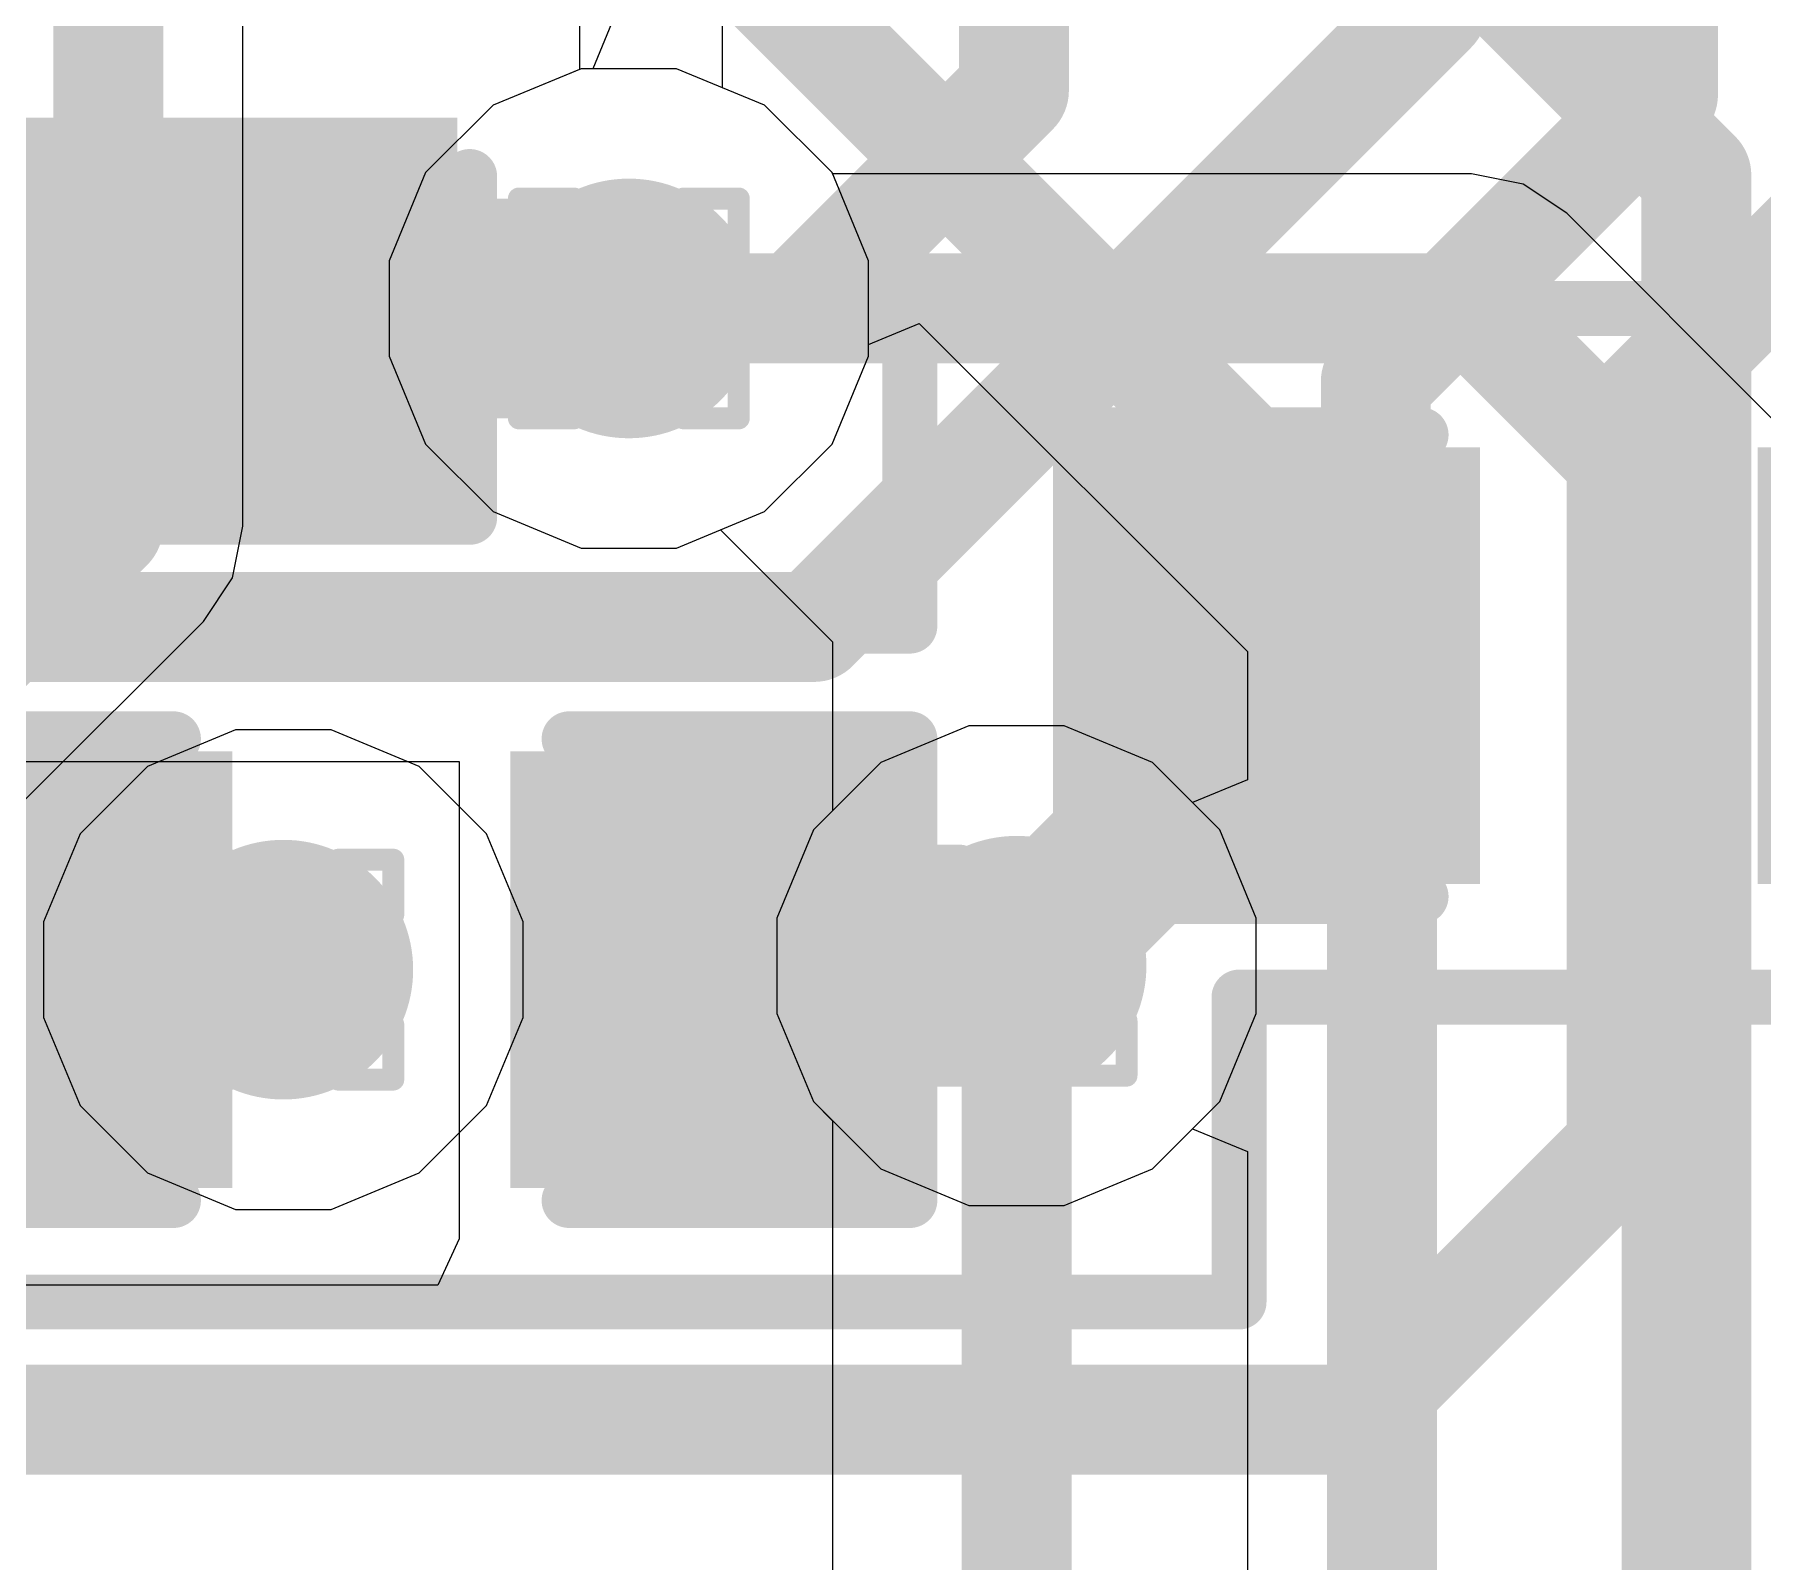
# Model space of a CAD drawing. Header units: inches. Extents: x -6 to 328, y -6 to 90.
# Drawn here: x 11.785 to 15.778, y 17.693 to 21.222 of the extents above; entities that cross this region are included whole.
import ezdxf

# ---------------------------------------------------------------- set-up
doc = ezdxf.new("R2010")
doc.units = ezdxf.units.IN
for name, color, linetype in [('Bottom Layer', 5, 'Continuous'), ('Bottom Overlay', 54, 'Continuous'), ('Bottom Paste', 16, 'Continuous'), ('Bottom Solder', 6, 'Continuous'), ('Drill Drawing', 1, 'Continuous'), ('GND', 76, 'Continuous'), ('PWR', 16, 'Continuous'), ('Top Layer', 1, 'Continuous'), ('Via Holes', 16, 'Continuous')]:
    doc.layers.add(name, color=color, linetype=linetype)

# ---------------------------------------------------------------- blocks, each defined once
blk = doc.blocks.new('C___0603_B_74')
at = {"layer": 'Bottom Layer'}
for points in [[(-1.143, -0.4445), (-1.143, 0.4445), (-0.381, 0.4445), (-0.381, -0.4445)], [(0.381, -0.4445), (0.381, 0.4445), (1.143, 0.4445), (1.143, -0.4445)]]:
    blk.add_hatch(color=5, dxfattribs=at).paths.add_polyline_path(points)
at = {"layer": 'Bottom Paste'}
for points in [[(-1.143, -0.4445), (-1.143, 0.4445), (-0.381, 0.4445), (-0.381, -0.4445)], [(0.381, -0.4445), (0.381, 0.4445), (1.143, 0.4445), (1.143, -0.4445)]]:
    blk.add_hatch(color=16, dxfattribs=at).paths.add_polyline_path(points)
at = {"layer": 'Bottom Solder'}
for points in [[(-1.203, -0.5045), (-1.203, 0.5045), (-0.321, 0.5045), (-0.321, -0.5045)], [(0.321, -0.5045), (0.321, 0.5045), (1.203, 0.5045), (1.203, -0.5045)]]:
    blk.add_hatch(color=6, dxfattribs=at).paths.add_polyline_path(points)
at = {"layer": 'Bottom Overlay'}
for points in [[(-0.4572, 0.5334, 0.127, 0.127, 0), (-1.2446, 0.5334, 0.127, 0.127, 0)], [(-1.2446, 0.5334, 0.127, 0.127, 0), (-1.2446, -0.5334, 0.127, 0.127, 0)], [(1.2446, 0.5334, 0.127, 0.127, 0), (0.4572, 0.5334, 0.127, 0.127, 0)], [(1.2446, 0.5334, 0.127, 0.127, 0), (1.2446, -0.5334, 0.127, 0.127, 0)], [(-0.4572, -0.5334, 0.127, 0.127, 0), (-1.2446, -0.5334, 0.127, 0.127, 0)], [(1.2446, -0.5334, 0.127, 0.127, 0), (0.4572, -0.5334, 0.127, 0.127, 0)]]:
    blk.add_lwpolyline(points, format="xyseb", dxfattribs=at)
for points in [[(-1.2764, 0.5334, 0.0635, 0.0635, 1), (-1.2128, 0.5334, 0.0635, 0.0635, 1)], [(-1.2764, 0.5334, 0.0635, 0.0635, 1), (-1.2128, 0.5334, 0.0635, 0.0635, 1)], [(-0.4889, 0.5334, 0.0635, 0.0635, 1), (-0.4254, 0.5334, 0.0635, 0.0635, 1)], [(0.4254, 0.5334, 0.0635, 0.0635, 1), (0.4889, 0.5334, 0.0635, 0.0635, 1)], [(1.2128, 0.5334, 0.0635, 0.0635, 1), (1.2764, 0.5334, 0.0635, 0.0635, 1)], [(1.2128, 0.5334, 0.0635, 0.0635, 1), (1.2764, 0.5334, 0.0635, 0.0635, 1)], [(-1.2764, -0.5334, 0.0635, 0.0635, 1), (-1.2128, -0.5334, 0.0635, 0.0635, 1)], [(-1.2764, -0.5334, 0.0635, 0.0635, 1), (-1.2128, -0.5334, 0.0635, 0.0635, 1)], [(-0.4889, -0.5334, 0.0635, 0.0635, 1), (-0.4254, -0.5334, 0.0635, 0.0635, 1)], [(0.4254, -0.5334, 0.0635, 0.0635, 1), (0.4889, -0.5334, 0.0635, 0.0635, 1)], [(1.2128, -0.5334, 0.0635, 0.0635, 1), (1.2764, -0.5334, 0.0635, 0.0635, 1)], [(1.2128, -0.5334, 0.0635, 0.0635, 1), (1.2764, -0.5334, 0.0635, 0.0635, 1)]]:
    blk.add_lwpolyline(points, format="xyseb", close=True, dxfattribs=at)
blk = doc.blocks.new('C___0603_B_76')
at = {"layer": 'Bottom Layer'}
for points in [[(-1.143, -0.4445), (-1.143, 0.4445), (-0.381, 0.4445), (-0.381, -0.4445)], [(0.381, -0.4445), (0.381, 0.4445), (1.143, 0.4445), (1.143, -0.4445)]]:
    blk.add_hatch(color=5, dxfattribs=at).paths.add_polyline_path(points)
at = {"layer": 'Bottom Paste'}
for points in [[(-1.143, -0.4445), (-1.143, 0.4445), (-0.381, 0.4445), (-0.381, -0.4445)], [(0.381, -0.4445), (0.381, 0.4445), (1.143, 0.4445), (1.143, -0.4445)]]:
    blk.add_hatch(color=16, dxfattribs=at).paths.add_polyline_path(points)
at = {"layer": 'Bottom Solder'}
for points in [[(-1.203, -0.5045), (-1.203, 0.5045), (-0.321, 0.5045), (-0.321, -0.5045)], [(0.321, -0.5045), (0.321, 0.5045), (1.203, 0.5045), (1.203, -0.5045)]]:
    blk.add_hatch(color=6, dxfattribs=at).paths.add_polyline_path(points)
at = {"layer": 'Bottom Overlay'}
for points in [[(-1.2446, 0.5334, 0.127, 0.127, 0), (-1.2446, -0.5334, 0.127, 0.127, 0)], [(-0.4572, 0.5334, 0.127, 0.127, 0), (-1.2446, 0.5334, 0.127, 0.127, 0)], [(1.2446, 0.5334, 0.127, 0.127, 0), (0.4572, 0.5334, 0.127, 0.127, 0)], [(1.2446, 0.5334, 0.127, 0.127, 0), (1.2446, -0.5334, 0.127, 0.127, 0)], [(-0.4572, -0.5334, 0.127, 0.127, 0), (-1.2446, -0.5334, 0.127, 0.127, 0)], [(1.2446, -0.5334, 0.127, 0.127, 0), (0.4572, -0.5334, 0.127, 0.127, 0)]]:
    blk.add_lwpolyline(points, format="xyseb", dxfattribs=at)
for points in [[(-1.2764, 0.5334, 0.0635, 0.0635, 1), (-1.2128, 0.5334, 0.0635, 0.0635, 1)], [(-1.2764, 0.5334, 0.0635, 0.0635, 1), (-1.2128, 0.5334, 0.0635, 0.0635, 1)], [(-0.4889, 0.5334, 0.0635, 0.0635, 1), (-0.4254, 0.5334, 0.0635, 0.0635, 1)], [(0.4254, 0.5334, 0.0635, 0.0635, 1), (0.4889, 0.5334, 0.0635, 0.0635, 1)], [(1.2128, 0.5334, 0.0635, 0.0635, 1), (1.2764, 0.5334, 0.0635, 0.0635, 1)], [(1.2128, 0.5334, 0.0635, 0.0635, 1), (1.2764, 0.5334, 0.0635, 0.0635, 1)], [(-1.2764, -0.5334, 0.0635, 0.0635, 1), (-1.2128, -0.5334, 0.0635, 0.0635, 1)], [(-1.2764, -0.5334, 0.0635, 0.0635, 1), (-1.2128, -0.5334, 0.0635, 0.0635, 1)], [(-0.4889, -0.5334, 0.0635, 0.0635, 1), (-0.4254, -0.5334, 0.0635, 0.0635, 1)], [(0.4254, -0.5334, 0.0635, 0.0635, 1), (0.4889, -0.5334, 0.0635, 0.0635, 1)], [(1.2128, -0.5334, 0.0635, 0.0635, 1), (1.2764, -0.5334, 0.0635, 0.0635, 1)], [(1.2128, -0.5334, 0.0635, 0.0635, 1), (1.2764, -0.5334, 0.0635, 0.0635, 1)]]:
    blk.add_lwpolyline(points, format="xyseb", close=True, dxfattribs=at)
blk = doc.blocks.new('C___0603_B_77')
at = {"layer": 'Bottom Layer'}
for points in [[(-1.143, -0.4445), (-1.143, 0.4445), (-0.381, 0.4445), (-0.381, -0.4445)], [(0.381, -0.4445), (0.381, 0.4445), (1.143, 0.4445), (1.143, -0.4445)]]:
    blk.add_hatch(color=5, dxfattribs=at).paths.add_polyline_path(points)
at = {"layer": 'Bottom Paste'}
for points in [[(-1.143, -0.4445), (-1.143, 0.4445), (-0.381, 0.4445), (-0.381, -0.4445)], [(0.381, -0.4445), (0.381, 0.4445), (1.143, 0.4445), (1.143, -0.4445)]]:
    blk.add_hatch(color=16, dxfattribs=at).paths.add_polyline_path(points)
at = {"layer": 'Bottom Solder'}
for points in [[(-1.203, -0.5045), (-1.203, 0.5045), (-0.321, 0.5045), (-0.321, -0.5045)], [(0.321, -0.5045), (0.321, 0.5045), (1.203, 0.5045), (1.203, -0.5045)]]:
    blk.add_hatch(color=6, dxfattribs=at).paths.add_polyline_path(points)
at = {"layer": 'Bottom Overlay'}
for points in [[(-1.2446, -0.5334, 0.127, 0.127, 0), (-1.2446, 0.5334, 0.127, 0.127, 0)], [(-0.4572, 0.5334, 0.127, 0.127, 0), (-1.2446, 0.5334, 0.127, 0.127, 0)], [(1.2446, 0.5334, 0.127, 0.127, 0), (0.4572, 0.5334, 0.127, 0.127, 0)], [(1.2446, -0.5334, 0.127, 0.127, 0), (1.2446, 0.5334, 0.127, 0.127, 0)], [(-0.4572, -0.5334, 0.127, 0.127, 0), (-1.2446, -0.5334, 0.127, 0.127, 0)], [(1.2446, -0.5334, 0.127, 0.127, 0), (0.4572, -0.5334, 0.127, 0.127, 0)]]:
    blk.add_lwpolyline(points, format="xyseb", dxfattribs=at)
for points in [[(-1.2764, 0.5334, 0.0635, 0.0635, 1), (-1.2128, 0.5334, 0.0635, 0.0635, 1)], [(-1.2764, 0.5334, 0.0635, 0.0635, 1), (-1.2128, 0.5334, 0.0635, 0.0635, 1)], [(-0.4889, 0.5334, 0.0635, 0.0635, 1), (-0.4254, 0.5334, 0.0635, 0.0635, 1)], [(0.4254, 0.5334, 0.0635, 0.0635, 1), (0.4889, 0.5334, 0.0635, 0.0635, 1)], [(1.2128, 0.5334, 0.0635, 0.0635, 1), (1.2764, 0.5334, 0.0635, 0.0635, 1)], [(1.2128, 0.5334, 0.0635, 0.0635, 1), (1.2764, 0.5334, 0.0635, 0.0635, 1)], [(-1.2764, -0.5334, 0.0635, 0.0635, 1), (-1.2128, -0.5334, 0.0635, 0.0635, 1)], [(-1.2764, -0.5334, 0.0635, 0.0635, 1), (-1.2128, -0.5334, 0.0635, 0.0635, 1)], [(-0.4889, -0.5334, 0.0635, 0.0635, 1), (-0.4254, -0.5334, 0.0635, 0.0635, 1)], [(0.4254, -0.5334, 0.0635, 0.0635, 1), (0.4889, -0.5334, 0.0635, 0.0635, 1)], [(1.2128, -0.5334, 0.0635, 0.0635, 1), (1.2764, -0.5334, 0.0635, 0.0635, 1)], [(1.2128, -0.5334, 0.0635, 0.0635, 1), (1.2764, -0.5334, 0.0635, 0.0635, 1)]]:
    blk.add_lwpolyline(points, format="xyseb", close=True, dxfattribs=at)

msp = doc.modelspace()

# ---------------------------------------------------------------- hatches: boundary and pattern name
at = {"layer": 'Bottom Layer'}
h = msp.add_hatch(color=5, dxfattribs=at)
edge = h.paths.add_edge_path()
edge.add_arc((13.1582, 20.589), 0.3, 0, 360)
h = msp.add_hatch(color=5, dxfattribs=at)
edge = h.paths.add_edge_path()
edge.add_arc((14.0543, 19.0701), 0.3, 0, 360)
h = msp.add_hatch(color=5, dxfattribs=at)
edge = h.paths.add_edge_path()
edge.add_arc((12.3598, 19.061), 0.3, 0, 360)
at = {"layer": 'GND'}
h = msp.add_hatch(color=76, dxfattribs=at)
edge = h.paths.add_edge_path()
edge.add_arc((13.1582, 20.589), 0.3, 0, 360)
h = msp.add_hatch(color=76, dxfattribs=at)
edge = h.paths.add_edge_path()
edge.add_arc((14.0543, 19.0701), 0.3, 0, 360)
h = msp.add_hatch(color=76, dxfattribs=at)
edge = h.paths.add_edge_path()
edge.add_arc((12.3598, 19.061), 0.3, 0, 360)
at = {"layer": 'PWR'}
h = msp.add_hatch(color=16, dxfattribs=at)
edge = h.paths.add_edge_path()
edge.add_arc((13.1582, 20.589), 0.3, 0, 360)
h = msp.add_hatch(color=16, dxfattribs=at)
edge = h.paths.add_edge_path()
edge.add_arc((14.0543, 19.0701), 0.3, 0, 360)
h = msp.add_hatch(color=16, dxfattribs=at)
edge = h.paths.add_edge_path()
edge.add_arc((12.3598, 19.061), 0.3, 0, 360)
at = {"layer": 'Top Layer'}
h = msp.add_hatch(color=1, dxfattribs=at)
edge = h.paths.add_edge_path()
edge.add_arc((13.1582, 20.589), 0.3, 0, 360)
h = msp.add_hatch(color=1, dxfattribs=at)
edge = h.paths.add_edge_path()
edge.add_arc((14.0543, 19.0701), 0.3, 0, 360)
h = msp.add_hatch(color=1, dxfattribs=at)
edge = h.paths.add_edge_path()
edge.add_arc((12.3598, 19.061), 0.3, 0, 360)
at = {"layer": 'Via Holes'}
h = msp.add_hatch(color=7, dxfattribs=at)
edge = h.paths.add_edge_path()
edge.add_arc((13.1582, 20.589), 0.15, 0, 360)
h = msp.add_hatch(color=7, dxfattribs=at)
edge = h.paths.add_edge_path()
edge.add_arc((12.3598, 19.061), 0.15, 0, 360)
h = msp.add_hatch(color=7, dxfattribs=at)
edge = h.paths.add_edge_path()
edge.add_arc((14.0543, 19.0701), 0.15, 0, 360)

# ---------------------------------------------------------------- linework, layer by layer
at = {"layer": 'Bottom Layer'}
for p, q in [((10.0827, 19.5421), (12.7662, 19.5421)), ((12.7662, 19.5421), (12.7662, 18.4387)), ((12.7662, 18.4387), (12.717, 18.3321)), ((12.717, 18.3321), (9.7833, 18.3321))]:
    msp.add_line(p, q, dxfattribs=at)
for points in [[(14.0482, 21.0928, 0.254, 0.254, 0), (14.0482, 21.9442, 0.254, 0.254, 0)], [(15.5482, 21.0835, 0.254, 0.254, 0), (15.5482, 21.9442, 0.254, 0.254, 0)], [(15.0152, 21.282, 0.254, 0.254, 0), (15.0152, 21.9112, 0.254, 0.254, 0)], [(13.586, 19.8529, 0.254, 0.254, 0), (15.0152, 21.282, 0.254, 0.254, 0)], [(13.5444, 20.589, 0.254, 0.254, 0), (14.0482, 21.0928, 0.254, 0.254, 0)], [(14.8844, 20.4197, 0.254, 0.254, 0), (15.5482, 21.0835, 0.254, 0.254, 0)], [(15.4522, 20.3225, 0.254, 0.254, 0), (16.0482, 20.9186, 0.254, 0.254, 0)], [(10.9244, 20.589, 0.508, 0.508, 0), (12.257, 20.589, 0.508, 0.508, 0)], [(12.257, 20.589, 0.508, 0.508, 0), (13.1582, 20.589, 0.508, 0.508, 0)], [(13.1582, 20.589, 0.254, 0.254, 0), (13.5444, 20.589, 0.254, 0.254, 0)], [(14.8844, 19.9637, 0.254, 0.254, 0), (14.8844, 20.4197, 0.254, 0.254, 0)], [(15.4522, 18.6494, 0.254, 0.254, 0), (15.4522, 20.3225, 0.254, 0.254, 0)], [(14.6842, 19.7635, 0.254, 0.254, 0), (14.8844, 19.9637, 0.254, 0.254, 0)], [(10.0827, 19.8529, 0.254, 0.254, 0), (13.586, 19.8529, 0.254, 0.254, 0)], [(14.0543, 19.0701, 0.381, 0.381, 0), (14.6842, 19.7, 0.381, 0.381, 0)], [(14.6842, 19.7, 0.254, 0.254, 0), (14.6842, 19.7635, 0.254, 0.254, 0)], [(13.3341, 19.0701, 0.508, 0.508, 0), (14.0543, 19.0701, 0.508, 0.508, 0)], [(13.325, 19.061, 0.381, 0.381, 0), (13.3341, 19.0701, 0.381, 0.381, 0)], [(11.801, 19.061, 0.254, 0.254, 0), (12.182, 19.061, 0.254, 0.254, 0)], [(14.8241, 18.0213, 0.254, 0.254, 0), (15.4522, 18.6494, 0.254, 0.254, 0)], [(9.6545, 18.0213, 0.254, 0.254, 0), (14.8241, 18.0213, 0.254, 0.254, 0)]]:
    msp.add_lwpolyline(points, format="xyseb", dxfattribs=at)
for points in [[(14.9517, 21.282, 0.127, 0.127, 1), (15.0787, 21.282, 0.127, 0.127, 1)], [(14.9517, 21.282, 0.127, 0.127, 1), (15.0787, 21.282, 0.127, 0.127, 1)], [(13.9847, 21.0928, 0.127, 0.127, 1), (14.1117, 21.0928, 0.127, 0.127, 1)], [(13.9847, 21.0928, 0.127, 0.127, 1), (14.1117, 21.0928, 0.127, 0.127, 1)], [(15.4847, 21.0835, 0.127, 0.127, 1), (15.6117, 21.0835, 0.127, 0.127, 1)], [(15.4847, 21.0835, 0.127, 0.127, 1), (15.6117, 21.0835, 0.127, 0.127, 1)], [(12.13, 20.589, 0.254, 0.254, 1), (12.384, 20.589, 0.254, 0.254, 1)], [(12.13, 20.589, 0.254, 0.254, 1), (12.384, 20.589, 0.254, 0.254, 1)], [(13.0312, 20.589, 0.254, 0.254, 1), (13.2852, 20.589, 0.254, 0.254, 1)], [(13.0947, 20.589, 0.127, 0.127, 1), (13.2217, 20.589, 0.127, 0.127, 1)], [(13.4809, 20.589, 0.127, 0.127, 1), (13.6079, 20.589, 0.127, 0.127, 1)], [(13.4809, 20.589, 0.127, 0.127, 1), (13.6079, 20.589, 0.127, 0.127, 1)], [(14.8209, 20.4197, 0.127, 0.127, 1), (14.9479, 20.4197, 0.127, 0.127, 1)], [(14.8209, 20.4197, 0.127, 0.127, 1), (14.9479, 20.4197, 0.127, 0.127, 1)], [(15.3887, 20.3225, 0.127, 0.127, 1), (15.5157, 20.3225, 0.127, 0.127, 1)], [(15.3887, 20.3225, 0.127, 0.127, 1), (15.5157, 20.3225, 0.127, 0.127, 1)], [(14.8209, 19.9637, 0.127, 0.127, 1), (14.9479, 19.9637, 0.127, 0.127, 1)], [(14.8209, 19.9637, 0.127, 0.127, 1), (14.9479, 19.9637, 0.127, 0.127, 1)], [(13.5225, 19.8529, 0.127, 0.127, 1), (13.6495, 19.8529, 0.127, 0.127, 1)], [(13.5225, 19.8529, 0.127, 0.127, 1), (13.6495, 19.8529, 0.127, 0.127, 1)], [(14.5889, 19.7, 0.1905, 0.1905, 1), (14.7794, 19.7, 0.1905, 0.1905, 1)], [(14.6207, 19.7635, 0.127, 0.127, 1), (14.7477, 19.7635, 0.127, 0.127, 1)], [(14.6207, 19.7635, 0.127, 0.127, 1), (14.7477, 19.7635, 0.127, 0.127, 1)], [(14.6207, 19.7, 0.127, 0.127, 1), (14.7477, 19.7, 0.127, 0.127, 1)], [(13.2071, 19.0701, 0.254, 0.254, 1), (13.4611, 19.0701, 0.254, 0.254, 1)], [(13.9273, 19.0701, 0.254, 0.254, 1), (14.1813, 19.0701, 0.254, 0.254, 1)], [(13.2297, 19.061, 0.1905, 0.1905, 1), (13.4202, 19.061, 0.1905, 0.1905, 1)], [(13.2388, 19.0701, 0.1905, 0.1905, 1), (13.4293, 19.0701, 0.1905, 0.1905, 1)], [(13.959, 19.0701, 0.1905, 0.1905, 1), (14.1495, 19.0701, 0.1905, 0.1905, 1)], [(11.7375, 19.061, 0.127, 0.127, 1), (11.8645, 19.061, 0.127, 0.127, 1)], [(12.1185, 19.061, 0.127, 0.127, 1), (12.2455, 19.061, 0.127, 0.127, 1)], [(15.3887, 18.6494, 0.127, 0.127, 1), (15.5157, 18.6494, 0.127, 0.127, 1)], [(15.3887, 18.6494, 0.127, 0.127, 1), (15.5157, 18.6494, 0.127, 0.127, 1)], [(14.7606, 18.0213, 0.127, 0.127, 1), (14.8876, 18.0213, 0.127, 0.127, 1)], [(14.7606, 18.0213, 0.127, 0.127, 1), (14.8876, 18.0213, 0.127, 0.127, 1)]]:
    msp.add_lwpolyline(points, format="xyseb", close=True, dxfattribs=at)
at = {"layer": 'Bottom Overlay'}
for points in [[(13.8076, 19.8549, 0.127, 0.127, 0), (13.8076, 20.589, 0.127, 0.127, 0)], [(13.8076, 20.589, 0.127, 0.127, 0), (19.6693, 20.589, 0.127, 0.127, 0)], [(9.5302, 20.1064, 0.127, 0.127, 0), (12.7904, 20.1064, 0.127, 0.127, 0)], [(11.0722, 19.8549, 0.127, 0.127, 0), (13.8076, 19.8549, 0.127, 0.127, 0)], [(14.5684, 18.9976, 0.127, 0.127, 0), (19.0046, 18.9976, 0.127, 0.127, 0)], [(14.5684, 18.293, 0.127, 0.127, 0), (14.5684, 18.9976, 0.127, 0.127, 0)], [(11.0722, 18.293, 0.127, 0.127, 0), (14.5684, 18.293, 0.127, 0.127, 0)]]:
    msp.add_lwpolyline(points, format="xyseb", dxfattribs=at)
for points in [[(13.7758, 20.589, 0.0635, 0.0635, 1), (13.8393, 20.589, 0.0635, 0.0635, 1)], [(13.7758, 20.589, 0.0635, 0.0635, 1), (13.8393, 20.589, 0.0635, 0.0635, 1)], [(12.7586, 20.1064, 0.0635, 0.0635, 1), (12.8221, 20.1064, 0.0635, 0.0635, 1)], [(13.7758, 19.8549, 0.0635, 0.0635, 1), (13.8393, 19.8549, 0.0635, 0.0635, 1)], [(13.7758, 19.8549, 0.0635, 0.0635, 1), (13.8393, 19.8549, 0.0635, 0.0635, 1)], [(14.5366, 18.9976, 0.0635, 0.0635, 1), (14.6001, 18.9976, 0.0635, 0.0635, 1)], [(14.5366, 18.9976, 0.0635, 0.0635, 1), (14.6001, 18.9976, 0.0635, 0.0635, 1)], [(14.5366, 18.293, 0.0635, 0.0635, 1), (14.6001, 18.293, 0.0635, 0.0635, 1)], [(14.5366, 18.293, 0.0635, 0.0635, 1), (14.6001, 18.293, 0.0635, 0.0635, 1)]]:
    msp.add_lwpolyline(points, format="xyseb", close=True, dxfattribs=at)
at = {"layer": 'Drill Drawing'}
for points in [[(12.9042, 20.716, 0.0508, 0.0508, 0), (12.9042, 20.843, 0.0508, 0.0508, 0)], [(12.9042, 20.843, 0.0508, 0.0508, 0), (13.0312, 20.843, 0.0508, 0.0508, 0)], [(13.0312, 20.843, 0.0508, 0.0508, 0), (13.1582, 20.716, 0.0508, 0.0508, 0)], [(13.1582, 20.716, 0.0508, 0.0508, 0), (13.2852, 20.843, 0.0508, 0.0508, 0)], [(13.2852, 20.843, 0.0508, 0.0508, 0), (13.4122, 20.843, 0.0508, 0.0508, 0)], [(13.4122, 20.716, 0.0508, 0.0508, 0), (13.4122, 20.843, 0.0508, 0.0508, 0)], [(12.9042, 20.716, 0.0508, 0.0508, 0), (13.0312, 20.589, 0.0508, 0.0508, 0)], [(13.2852, 20.589, 0.0508, 0.0508, 0), (13.4122, 20.716, 0.0508, 0.0508, 0)], [(12.9042, 20.462, 0.0508, 0.0508, 0), (13.0312, 20.589, 0.0508, 0.0508, 0)], [(13.2852, 20.589, 0.0508, 0.0508, 0), (13.4122, 20.462, 0.0508, 0.0508, 0)], [(12.9042, 20.335, 0.0508, 0.0508, 0), (12.9042, 20.462, 0.0508, 0.0508, 0)], [(13.0312, 20.335, 0.0508, 0.0508, 0), (13.1582, 20.462, 0.0508, 0.0508, 0)], [(13.1582, 20.462, 0.0508, 0.0508, 0), (13.2852, 20.335, 0.0508, 0.0508, 0)], [(13.4122, 20.335, 0.0508, 0.0508, 0), (13.4122, 20.462, 0.0508, 0.0508, 0)], [(12.9042, 20.335, 0.0508, 0.0508, 0), (13.0312, 20.335, 0.0508, 0.0508, 0)], [(13.2852, 20.335, 0.0508, 0.0508, 0), (13.4122, 20.335, 0.0508, 0.0508, 0)], [(12.1058, 19.188, 0.0508, 0.0508, 0), (12.1058, 19.315, 0.0508, 0.0508, 0)], [(12.1058, 19.315, 0.0508, 0.0508, 0), (12.2328, 19.315, 0.0508, 0.0508, 0)], [(12.2328, 19.315, 0.0508, 0.0508, 0), (12.3598, 19.188, 0.0508, 0.0508, 0)], [(12.3598, 19.188, 0.0508, 0.0508, 0), (12.4868, 19.315, 0.0508, 0.0508, 0)], [(12.4868, 19.315, 0.0508, 0.0508, 0), (12.6138, 19.315, 0.0508, 0.0508, 0)], [(12.6138, 19.188, 0.0508, 0.0508, 0), (12.6138, 19.315, 0.0508, 0.0508, 0)], [(13.8003, 19.1971, 0.0508, 0.0508, 0), (13.8003, 19.3241, 0.0508, 0.0508, 0)], [(13.8003, 19.3241, 0.0508, 0.0508, 0), (13.9273, 19.3241, 0.0508, 0.0508, 0)], [(13.9273, 19.3241, 0.0508, 0.0508, 0), (14.0543, 19.1971, 0.0508, 0.0508, 0)], [(14.0543, 19.1971, 0.0508, 0.0508, 0), (14.1813, 19.3241, 0.0508, 0.0508, 0)], [(14.1813, 19.3241, 0.0508, 0.0508, 0), (14.3083, 19.3241, 0.0508, 0.0508, 0)], [(14.3083, 19.1971, 0.0508, 0.0508, 0), (14.3083, 19.3241, 0.0508, 0.0508, 0)], [(12.1058, 19.188, 0.0508, 0.0508, 0), (12.2328, 19.061, 0.0508, 0.0508, 0)], [(12.4868, 19.061, 0.0508, 0.0508, 0), (12.6138, 19.188, 0.0508, 0.0508, 0)], [(13.8003, 19.1971, 0.0508, 0.0508, 0), (13.9273, 19.0701, 0.0508, 0.0508, 0)], [(14.1813, 19.0701, 0.0508, 0.0508, 0), (14.3083, 19.1971, 0.0508, 0.0508, 0)], [(13.8003, 18.9431, 0.0508, 0.0508, 0), (13.9273, 19.0701, 0.0508, 0.0508, 0)], [(14.1813, 19.0701, 0.0508, 0.0508, 0), (14.3083, 18.9431, 0.0508, 0.0508, 0)], [(12.1058, 18.934, 0.0508, 0.0508, 0), (12.2328, 19.061, 0.0508, 0.0508, 0)], [(12.4868, 19.061, 0.0508, 0.0508, 0), (12.6138, 18.934, 0.0508, 0.0508, 0)], [(13.8003, 18.8161, 0.0508, 0.0508, 0), (13.8003, 18.9431, 0.0508, 0.0508, 0)], [(13.9273, 18.8161, 0.0508, 0.0508, 0), (14.0543, 18.9431, 0.0508, 0.0508, 0)], [(14.0543, 18.9431, 0.0508, 0.0508, 0), (14.1813, 18.8161, 0.0508, 0.0508, 0)], [(14.3083, 18.8161, 0.0508, 0.0508, 0), (14.3083, 18.9431, 0.0508, 0.0508, 0)], [(12.1058, 18.807, 0.0508, 0.0508, 0), (12.1058, 18.934, 0.0508, 0.0508, 0)], [(12.2328, 18.807, 0.0508, 0.0508, 0), (12.3598, 18.934, 0.0508, 0.0508, 0)], [(12.3598, 18.934, 0.0508, 0.0508, 0), (12.4868, 18.807, 0.0508, 0.0508, 0)], [(12.6138, 18.807, 0.0508, 0.0508, 0), (12.6138, 18.934, 0.0508, 0.0508, 0)], [(12.1058, 18.807, 0.0508, 0.0508, 0), (12.2328, 18.807, 0.0508, 0.0508, 0)], [(12.4868, 18.807, 0.0508, 0.0508, 0), (12.6138, 18.807, 0.0508, 0.0508, 0)], [(13.8003, 18.8161, 0.0508, 0.0508, 0), (13.9273, 18.8161, 0.0508, 0.0508, 0)], [(14.1813, 18.8161, 0.0508, 0.0508, 0), (14.3083, 18.8161, 0.0508, 0.0508, 0)]]:
    msp.add_lwpolyline(points, format="xyseb", dxfattribs=at)
for points in [[(12.8915, 20.843, 0.0254, 0.0254, 1), (12.9169, 20.843, 0.0254, 0.0254, 1)], [(12.8915, 20.843, 0.0254, 0.0254, 1), (12.9169, 20.843, 0.0254, 0.0254, 1)], [(13.0185, 20.843, 0.0254, 0.0254, 1), (13.0439, 20.843, 0.0254, 0.0254, 1)], [(13.0185, 20.843, 0.0254, 0.0254, 1), (13.0439, 20.843, 0.0254, 0.0254, 1)], [(13.2725, 20.843, 0.0254, 0.0254, 1), (13.2979, 20.843, 0.0254, 0.0254, 1)], [(13.2725, 20.843, 0.0254, 0.0254, 1), (13.2979, 20.843, 0.0254, 0.0254, 1)], [(13.3995, 20.843, 0.0254, 0.0254, 1), (13.4249, 20.843, 0.0254, 0.0254, 1)], [(13.3995, 20.843, 0.0254, 0.0254, 1), (13.4249, 20.843, 0.0254, 0.0254, 1)], [(12.8915, 20.716, 0.0254, 0.0254, 1), (12.9169, 20.716, 0.0254, 0.0254, 1)], [(12.8915, 20.716, 0.0254, 0.0254, 1), (12.9169, 20.716, 0.0254, 0.0254, 1)], [(13.1455, 20.716, 0.0254, 0.0254, 1), (13.1709, 20.716, 0.0254, 0.0254, 1)], [(13.1455, 20.716, 0.0254, 0.0254, 1), (13.1709, 20.716, 0.0254, 0.0254, 1)], [(13.3995, 20.716, 0.0254, 0.0254, 1), (13.4249, 20.716, 0.0254, 0.0254, 1)], [(13.3995, 20.716, 0.0254, 0.0254, 1), (13.4249, 20.716, 0.0254, 0.0254, 1)], [(13.0185, 20.589, 0.0254, 0.0254, 1), (13.0439, 20.589, 0.0254, 0.0254, 1)], [(13.0185, 20.589, 0.0254, 0.0254, 1), (13.0439, 20.589, 0.0254, 0.0254, 1)], [(13.2725, 20.589, 0.0254, 0.0254, 1), (13.2979, 20.589, 0.0254, 0.0254, 1)], [(13.2725, 20.589, 0.0254, 0.0254, 1), (13.2979, 20.589, 0.0254, 0.0254, 1)], [(12.8915, 20.462, 0.0254, 0.0254, 1), (12.9169, 20.462, 0.0254, 0.0254, 1)], [(12.8915, 20.462, 0.0254, 0.0254, 1), (12.9169, 20.462, 0.0254, 0.0254, 1)], [(13.1455, 20.462, 0.0254, 0.0254, 1), (13.1709, 20.462, 0.0254, 0.0254, 1)], [(13.1455, 20.462, 0.0254, 0.0254, 1), (13.1709, 20.462, 0.0254, 0.0254, 1)], [(13.3995, 20.462, 0.0254, 0.0254, 1), (13.4249, 20.462, 0.0254, 0.0254, 1)], [(13.3995, 20.462, 0.0254, 0.0254, 1), (13.4249, 20.462, 0.0254, 0.0254, 1)], [(12.8915, 20.335, 0.0254, 0.0254, 1), (12.9169, 20.335, 0.0254, 0.0254, 1)], [(12.8915, 20.335, 0.0254, 0.0254, 1), (12.9169, 20.335, 0.0254, 0.0254, 1)], [(13.0185, 20.335, 0.0254, 0.0254, 1), (13.0439, 20.335, 0.0254, 0.0254, 1)], [(13.0185, 20.335, 0.0254, 0.0254, 1), (13.0439, 20.335, 0.0254, 0.0254, 1)], [(13.2725, 20.335, 0.0254, 0.0254, 1), (13.2979, 20.335, 0.0254, 0.0254, 1)], [(13.2725, 20.335, 0.0254, 0.0254, 1), (13.2979, 20.335, 0.0254, 0.0254, 1)], [(13.3995, 20.335, 0.0254, 0.0254, 1), (13.4249, 20.335, 0.0254, 0.0254, 1)], [(13.3995, 20.335, 0.0254, 0.0254, 1), (13.4249, 20.335, 0.0254, 0.0254, 1)], [(12.0931, 19.315, 0.0254, 0.0254, 1), (12.1185, 19.315, 0.0254, 0.0254, 1)], [(12.0931, 19.315, 0.0254, 0.0254, 1), (12.1185, 19.315, 0.0254, 0.0254, 1)], [(12.2201, 19.315, 0.0254, 0.0254, 1), (12.2455, 19.315, 0.0254, 0.0254, 1)], [(12.2201, 19.315, 0.0254, 0.0254, 1), (12.2455, 19.315, 0.0254, 0.0254, 1)], [(12.4741, 19.315, 0.0254, 0.0254, 1), (12.4995, 19.315, 0.0254, 0.0254, 1)], [(12.4741, 19.315, 0.0254, 0.0254, 1), (12.4995, 19.315, 0.0254, 0.0254, 1)], [(12.6011, 19.315, 0.0254, 0.0254, 1), (12.6265, 19.315, 0.0254, 0.0254, 1)], [(12.6011, 19.315, 0.0254, 0.0254, 1), (12.6265, 19.315, 0.0254, 0.0254, 1)], [(13.7876, 19.3241, 0.0254, 0.0254, 1), (13.813, 19.3241, 0.0254, 0.0254, 1)], [(13.7876, 19.3241, 0.0254, 0.0254, 1), (13.813, 19.3241, 0.0254, 0.0254, 1)], [(13.9146, 19.3241, 0.0254, 0.0254, 1), (13.94, 19.3241, 0.0254, 0.0254, 1)], [(13.9146, 19.3241, 0.0254, 0.0254, 1), (13.94, 19.3241, 0.0254, 0.0254, 1)], [(14.1686, 19.3241, 0.0254, 0.0254, 1), (14.194, 19.3241, 0.0254, 0.0254, 1)], [(14.1686, 19.3241, 0.0254, 0.0254, 1), (14.194, 19.3241, 0.0254, 0.0254, 1)], [(14.2956, 19.3241, 0.0254, 0.0254, 1), (14.321, 19.3241, 0.0254, 0.0254, 1)], [(14.2956, 19.3241, 0.0254, 0.0254, 1), (14.321, 19.3241, 0.0254, 0.0254, 1)], [(12.0931, 19.188, 0.0254, 0.0254, 1), (12.1185, 19.188, 0.0254, 0.0254, 1)], [(12.0931, 19.188, 0.0254, 0.0254, 1), (12.1185, 19.188, 0.0254, 0.0254, 1)], [(12.3471, 19.188, 0.0254, 0.0254, 1), (12.3725, 19.188, 0.0254, 0.0254, 1)], [(12.3471, 19.188, 0.0254, 0.0254, 1), (12.3725, 19.188, 0.0254, 0.0254, 1)], [(12.6011, 19.188, 0.0254, 0.0254, 1), (12.6265, 19.188, 0.0254, 0.0254, 1)], [(12.6011, 19.188, 0.0254, 0.0254, 1), (12.6265, 19.188, 0.0254, 0.0254, 1)], [(13.7876, 19.1971, 0.0254, 0.0254, 1), (13.813, 19.1971, 0.0254, 0.0254, 1)], [(13.7876, 19.1971, 0.0254, 0.0254, 1), (13.813, 19.1971, 0.0254, 0.0254, 1)], [(14.0416, 19.1971, 0.0254, 0.0254, 1), (14.067, 19.1971, 0.0254, 0.0254, 1)], [(14.0416, 19.1971, 0.0254, 0.0254, 1), (14.067, 19.1971, 0.0254, 0.0254, 1)], [(14.2956, 19.1971, 0.0254, 0.0254, 1), (14.321, 19.1971, 0.0254, 0.0254, 1)], [(14.2956, 19.1971, 0.0254, 0.0254, 1), (14.321, 19.1971, 0.0254, 0.0254, 1)], [(13.9146, 19.0701, 0.0254, 0.0254, 1), (13.94, 19.0701, 0.0254, 0.0254, 1)], [(13.9146, 19.0701, 0.0254, 0.0254, 1), (13.94, 19.0701, 0.0254, 0.0254, 1)], [(14.1686, 19.0701, 0.0254, 0.0254, 1), (14.194, 19.0701, 0.0254, 0.0254, 1)], [(14.1686, 19.0701, 0.0254, 0.0254, 1), (14.194, 19.0701, 0.0254, 0.0254, 1)], [(12.2201, 19.061, 0.0254, 0.0254, 1), (12.2455, 19.061, 0.0254, 0.0254, 1)], [(12.2201, 19.061, 0.0254, 0.0254, 1), (12.2455, 19.061, 0.0254, 0.0254, 1)], [(12.4741, 19.061, 0.0254, 0.0254, 1), (12.4995, 19.061, 0.0254, 0.0254, 1)], [(12.4741, 19.061, 0.0254, 0.0254, 1), (12.4995, 19.061, 0.0254, 0.0254, 1)], [(13.7876, 18.9431, 0.0254, 0.0254, 1), (13.813, 18.9431, 0.0254, 0.0254, 1)], [(13.7876, 18.9431, 0.0254, 0.0254, 1), (13.813, 18.9431, 0.0254, 0.0254, 1)], [(14.0416, 18.9431, 0.0254, 0.0254, 1), (14.067, 18.9431, 0.0254, 0.0254, 1)], [(14.0416, 18.9431, 0.0254, 0.0254, 1), (14.067, 18.9431, 0.0254, 0.0254, 1)], [(14.2956, 18.9431, 0.0254, 0.0254, 1), (14.321, 18.9431, 0.0254, 0.0254, 1)], [(14.2956, 18.9431, 0.0254, 0.0254, 1), (14.321, 18.9431, 0.0254, 0.0254, 1)], [(12.0931, 18.934, 0.0254, 0.0254, 1), (12.1185, 18.934, 0.0254, 0.0254, 1)], [(12.0931, 18.934, 0.0254, 0.0254, 1), (12.1185, 18.934, 0.0254, 0.0254, 1)], [(12.3471, 18.934, 0.0254, 0.0254, 1), (12.3725, 18.934, 0.0254, 0.0254, 1)], [(12.3471, 18.934, 0.0254, 0.0254, 1), (12.3725, 18.934, 0.0254, 0.0254, 1)], [(12.6011, 18.934, 0.0254, 0.0254, 1), (12.6265, 18.934, 0.0254, 0.0254, 1)], [(12.6011, 18.934, 0.0254, 0.0254, 1), (12.6265, 18.934, 0.0254, 0.0254, 1)], [(12.0931, 18.807, 0.0254, 0.0254, 1), (12.1185, 18.807, 0.0254, 0.0254, 1)], [(12.0931, 18.807, 0.0254, 0.0254, 1), (12.1185, 18.807, 0.0254, 0.0254, 1)], [(12.2201, 18.807, 0.0254, 0.0254, 1), (12.2455, 18.807, 0.0254, 0.0254, 1)], [(12.2201, 18.807, 0.0254, 0.0254, 1), (12.2455, 18.807, 0.0254, 0.0254, 1)], [(12.4741, 18.807, 0.0254, 0.0254, 1), (12.4995, 18.807, 0.0254, 0.0254, 1)], [(12.4741, 18.807, 0.0254, 0.0254, 1), (12.4995, 18.807, 0.0254, 0.0254, 1)], [(12.6011, 18.807, 0.0254, 0.0254, 1), (12.6265, 18.807, 0.0254, 0.0254, 1)], [(12.6011, 18.807, 0.0254, 0.0254, 1), (12.6265, 18.807, 0.0254, 0.0254, 1)], [(13.7876, 18.8161, 0.0254, 0.0254, 1), (13.813, 18.8161, 0.0254, 0.0254, 1)], [(13.7876, 18.8161, 0.0254, 0.0254, 1), (13.813, 18.8161, 0.0254, 0.0254, 1)], [(13.9146, 18.8161, 0.0254, 0.0254, 1), (13.94, 18.8161, 0.0254, 0.0254, 1)], [(13.9146, 18.8161, 0.0254, 0.0254, 1), (13.94, 18.8161, 0.0254, 0.0254, 1)], [(14.1686, 18.8161, 0.0254, 0.0254, 1), (14.194, 18.8161, 0.0254, 0.0254, 1)], [(14.1686, 18.8161, 0.0254, 0.0254, 1), (14.194, 18.8161, 0.0254, 0.0254, 1)], [(14.2956, 18.8161, 0.0254, 0.0254, 1), (14.321, 18.8161, 0.0254, 0.0254, 1)], [(14.2956, 18.8161, 0.0254, 0.0254, 1), (14.321, 18.8161, 0.0254, 0.0254, 1)]]:
    msp.add_lwpolyline(points, format="xyseb", close=True, dxfattribs=at)
at = {"layer": 'GND'}
for p, q in [((13.048, 21.143), (12.8444, 21.0587)), ((13.2684, 21.143), (13.048, 21.143)), ((13.472, 21.0587), (13.2684, 21.143)), ((12.8444, 21.0587), (12.6885, 20.9028)), ((13.6278, 20.9028), (13.472, 21.0587)), ((12.6885, 20.9028), (12.6042, 20.6992)), ((13.7122, 20.6992), (13.6278, 20.9028)), ((12.6042, 20.6992), (12.6042, 20.4788)), ((13.7122, 20.4788), (13.7122, 20.6992)), ((12.6042, 20.4788), (12.6885, 20.2752)), ((13.6278, 20.2752), (13.7122, 20.4788)), ((12.6885, 20.2752), (12.8444, 20.1194)), ((13.472, 20.1194), (13.6278, 20.2752)), ((12.8444, 20.1194), (13.048, 20.035)), ((13.2684, 20.035), (13.472, 20.1194)), ((13.048, 20.035), (13.2684, 20.035)), ((13.9441, 19.6241), (13.7405, 19.5398)), ((14.1645, 19.6241), (13.9441, 19.6241)), ((14.3681, 19.5398), (14.1645, 19.6241)), ((13.7405, 19.5398), (13.5846, 19.384)), ((14.524, 19.384), (14.3681, 19.5398)), ((13.5846, 19.384), (13.5003, 19.1803)), ((14.6083, 19.1803), (14.524, 19.384)), ((13.5003, 19.1803), (13.5003, 18.9599)), ((14.6083, 18.9599), (14.6083, 19.1803)), ((13.5003, 18.9599), (13.5846, 18.7563)), ((14.524, 18.7563), (14.6083, 18.9599)), ((13.5846, 18.7563), (13.7405, 18.6005)), ((14.3681, 18.6005), (14.524, 18.7563)), ((13.7405, 18.6005), (13.9441, 18.5161)), ((14.1645, 18.5161), (14.3681, 18.6005)), ((13.9441, 18.5161), (14.1645, 18.5161))]:
    msp.add_line(p, q, dxfattribs=at)
at = {"layer": 'PWR'}
for p, q in [((13.3746, 21.099), (13.3746, 25.8839)), ((13.0444, 23.0866), (13.0444, 21.1415)), ((13.0444, 21.1415), (12.8444, 21.0587)), ((13.472, 21.0587), (13.3746, 21.099)), ((12.8444, 21.0587), (12.6885, 20.9028)), ((13.6278, 20.9028), (13.472, 21.0587)), ((12.6885, 20.9028), (12.6042, 20.6992)), ((13.6291, 20.8998), (13.6278, 20.9028)), ((15.1058, 20.8998), (13.6291, 20.8998)), ((15.2247, 20.8762), (15.1058, 20.8998)), ((15.3256, 20.8088), (15.2247, 20.8762)), ((15.7993, 20.335), (15.3256, 20.8088)), ((12.6042, 20.6992), (12.6042, 20.4788)), ((12.6042, 20.4788), (12.6885, 20.2752)), ((12.6885, 20.2752), (12.8444, 20.1194)), ((12.8444, 20.1194), (13.048, 20.035)), ((13.2684, 20.035), (13.3703, 20.0773)), ((13.3703, 20.0773), (13.6291, 19.8185)), ((13.048, 20.035), (13.2684, 20.035)), ((13.6291, 19.8185), (13.6291, 19.4284)), ((12.2496, 19.615), (12.046, 19.5307)), ((12.47, 19.615), (12.2496, 19.615)), ((12.6736, 19.5307), (12.47, 19.615)), ((12.046, 19.5307), (11.8901, 19.3748)), ((12.8294, 19.3748), (12.6736, 19.5307)), ((13.6291, 19.4284), (13.5846, 19.384)), ((11.8901, 19.3748), (11.8058, 19.1712)), ((12.9138, 19.1712), (12.8294, 19.3748)), ((13.5846, 19.384), (13.5003, 19.1803)), ((11.8058, 19.1712), (11.8058, 18.9508)), ((12.9138, 18.9508), (12.9138, 19.1712)), ((13.5003, 19.1803), (13.5003, 18.9599)), ((11.8058, 18.9508), (11.8901, 18.7472)), ((12.8294, 18.7472), (12.9138, 18.9508)), ((13.5003, 18.9599), (13.5846, 18.7563)), ((11.8901, 18.7472), (12.046, 18.5914)), ((12.6736, 18.5914), (12.8294, 18.7472)), ((13.5846, 18.7563), (13.6291, 18.7119)), ((13.6291, 18.7119), (13.6291, 13.6683)), ((12.046, 18.5914), (12.2496, 18.507)), ((12.47, 18.507), (12.6736, 18.5914)), ((12.2496, 18.507), (12.47, 18.507))]:
    msp.add_line(p, q, dxfattribs=at)
for points in [[(13.1582, 20.589, 0.254, 0.254, 0), (15.1058, 20.589, 0.254, 0.254, 0)], [(15.1058, 20.589, 0.254, 0.254, 0), (15.5796, 20.1153, 0.254, 0.254, 0)], [(15.5796, 13.5677, 0.254, 0.254, 0), (15.5796, 20.1153, 0.254, 0.254, 0)], [(14.0543, 13.4353, 0.254, 0.254, 0), (14.0543, 19.0701, 0.254, 0.254, 0)]]:
    msp.add_lwpolyline(points, format="xyseb", dxfattribs=at)
for points in [[(13.0947, 20.589, 0.127, 0.127, 1), (13.2217, 20.589, 0.127, 0.127, 1)], [(15.0423, 20.589, 0.127, 0.127, 1), (15.1693, 20.589, 0.127, 0.127, 1)], [(15.0423, 20.589, 0.127, 0.127, 1), (15.1693, 20.589, 0.127, 0.127, 1)], [(15.5161, 20.1153, 0.127, 0.127, 1), (15.6431, 20.1153, 0.127, 0.127, 1)], [(15.5161, 20.1153, 0.127, 0.127, 1), (15.6431, 20.1153, 0.127, 0.127, 1)], [(13.9908, 19.0701, 0.127, 0.127, 1), (14.1178, 19.0701, 0.127, 0.127, 1)]]:
    msp.add_lwpolyline(points, format="xyseb", close=True, dxfattribs=at)
at = {"layer": 'Top Layer'}
for p, q in [((12.266, 20.0856), (12.266, 21.952)), ((13.1236, 21.2604), (13.0749, 21.143)), ((13.048, 21.143), (12.8444, 21.0587)), ((13.0749, 21.143), (13.048, 21.143)), ((12.8444, 21.0587), (12.6885, 20.9028)), ((12.6885, 20.9028), (12.6042, 20.6992)), ((12.6042, 20.6992), (12.6042, 20.4788)), ((13.7122, 20.5058), (13.8295, 20.5544)), ((13.8295, 20.5544), (14.5878, 19.7961)), ((13.7122, 20.4788), (13.7122, 20.5058)), ((12.6042, 20.4788), (12.6885, 20.2752)), ((13.6278, 20.2752), (13.7122, 20.4788)), ((12.6885, 20.2752), (12.8444, 20.1194)), ((13.472, 20.1194), (13.6278, 20.2752)), ((12.2423, 19.9667), (12.266, 20.0856)), ((12.8444, 20.1194), (13.048, 20.035)), ((13.2684, 20.035), (13.472, 20.1194)), ((13.048, 20.035), (13.2684, 20.035)), ((12.175, 19.8659), (12.2423, 19.9667)), ((11.764, 19.4549), (12.175, 19.8659)), ((14.5878, 19.7961), (14.5878, 19.4997)), ((13.9441, 19.6241), (13.7405, 19.5398)), ((14.1645, 19.6241), (13.9441, 19.6241)), ((14.3681, 19.5398), (14.1645, 19.6241)), ((13.7405, 19.5398), (13.5846, 19.384)), ((14.4608, 19.4471), (14.3681, 19.5398)), ((14.5878, 19.4997), (14.4608, 19.4471)), ((13.5846, 19.384), (13.5003, 19.1803)), ((13.5003, 19.1803), (13.5003, 18.9599)), ((13.5003, 18.9599), (13.5846, 18.7563)), ((13.5846, 18.7563), (13.7405, 18.6005)), ((14.3681, 18.6005), (14.4608, 18.6932)), ((14.4608, 18.6932), (14.5878, 18.6406)), ((14.5878, 18.6406), (14.5878, 15.3834)), ((13.7405, 18.6005), (13.9441, 18.5161)), ((14.1645, 18.5161), (14.3681, 18.6005)), ((13.9441, 18.5161), (14.1645, 18.5161))]:
    msp.add_line(p, q, dxfattribs=at)
for points in [[(10.8198, 24.0036, 0.254, 0.254, 0), (14.8986, 19.9248, 0.254, 0.254, 0)], [(12.9995, 23.5225, 0.254, 0.254, 0), (15.6252, 20.8968, 0.254, 0.254, 0)], [(11.9552, 20.0856, 0.254, 0.254, 0), (11.9552, 22.137, 0.254, 0.254, 0)], [(15.6252, 17.0431, 0.254, 0.254, 0), (15.6252, 20.8968, 0.254, 0.254, 0)], [(11.5442, 19.6746, 0.254, 0.254, 0), (11.9552, 20.0856, 0.254, 0.254, 0)], [(14.8986, 14.9125, 0.254, 0.254, 0), (14.8986, 19.9248, 0.254, 0.254, 0)]]:
    msp.add_lwpolyline(points, format="xyseb", dxfattribs=at)
for points in [[(15.5617, 20.8968, 0.127, 0.127, 1), (15.6887, 20.8968, 0.127, 0.127, 1)], [(15.5617, 20.8968, 0.127, 0.127, 1), (15.6887, 20.8968, 0.127, 0.127, 1)], [(11.8917, 20.0856, 0.127, 0.127, 1), (12.0187, 20.0856, 0.127, 0.127, 1)], [(11.8917, 20.0856, 0.127, 0.127, 1), (12.0187, 20.0856, 0.127, 0.127, 1)], [(14.8351, 19.9248, 0.127, 0.127, 1), (14.9621, 19.9248, 0.127, 0.127, 1)], [(14.8351, 19.9248, 0.127, 0.127, 1), (14.9621, 19.9248, 0.127, 0.127, 1)]]:
    msp.add_lwpolyline(points, format="xyseb", close=True, dxfattribs=at)

# ---------------------------------------------------------------- block references
for name, p, rotation in [('C___0603_B_77', (12.257, 21.351), 270), ('C___0603_B_76', (15.4462, 19.7635), 180), ('C___0603_B_74', (12.563, 19.061), 180)]:
    msp.add_blockref(name, p, dxfattribs=dict(rotation=rotation))

doc.saveas('drawing.dxf')
